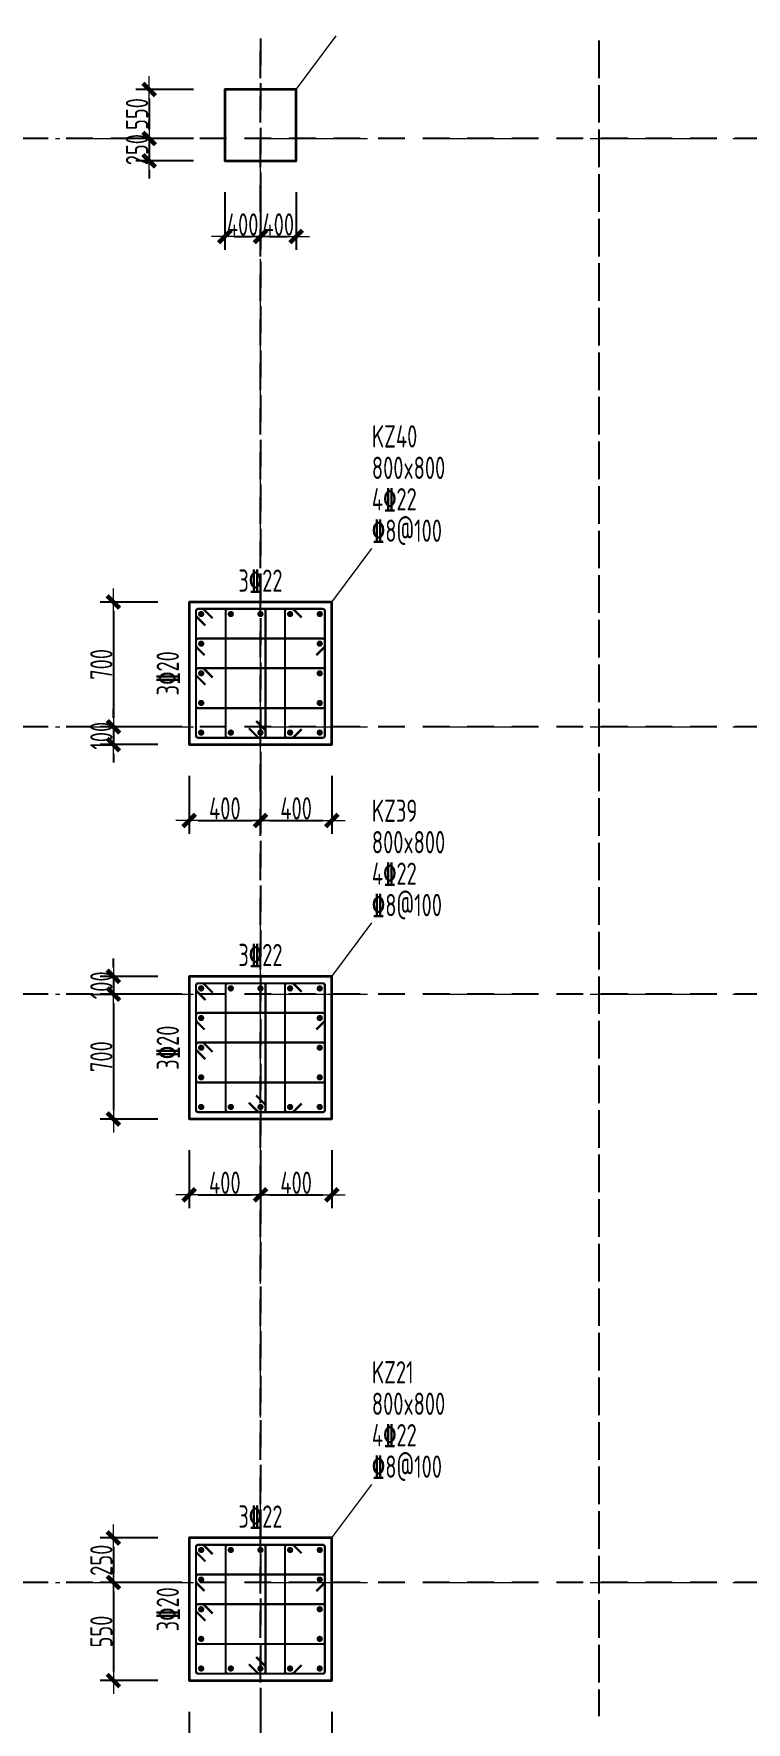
# Model space of a CAD drawing. Header units: millimetres. Extents: x 539196 to 807275, y 431843 to 1156631.
# Drawn here: x 632325 to 640317, y 571892 to 590834 of the extents above; entities that cross this region are included whole.
import ezdxf
from ezdxf.enums import TextEntityAlignment as Align

# ---------------------------------------------------------------- set-up
doc = ezdxf.new("R2010")
doc.units = ezdxf.units.MM
doc.header["$MEASUREMENT"] = 0
for name, pattern in [('DOTE', [2.42, 2, -0.2, 0.02, -0.2]), ('点划线', [1850, 1200, -300, 50, -300]), ('虚线', [500, 300, -200])]:
    doc.linetypes.add(name, pattern=pattern)
doc.layers.add('DOTE', color=1, linetype='DOTE')
for name, color, linetype, lineweight in [('柱原位标注', 7, 'Continuous', 18), ('柱尺寸标注', 3, 'Continuous', 18), ('柱标注引线', 2, 'Continuous', 18), ('柱箍筋', 1, 'Continuous', 25), ('柱纵筋', 1, 'Continuous', 70), ('柱集中标注', 2, 'Continuous', 18), ('砼柱', 2, 'Continuous', 35), ('网格', 9, '点划线', 18), ('轴线标注', 3, 'Continuous', 18)]:
    doc.layers.add(name, color=color, linetype=linetype, lineweight=lineweight)
doc.styles.add('样式 1', font='yjkeng.shx', dxfattribs={"width": 0.7, "bigfont": 'yjkchn.shx'})
doc.dimstyles.new('盈建科结构', dxfattribs={"dimscale": 100, "dimtxt": 2.5, "dimasz": 1, "dimexe": 1.5, "dimexo": 0.625, "dimgap": 0.1, "dimtad": 1, "dimdec": 0, "dimrnd": 1, "dimzin": 0, "dimdsep": 46, "dimtxsty": '样式 1', "dimblk": '_yjkbk', "dimblk1": 'ARCHTICK', "dimblk2": 'ARCHTICK', "dimcen": 0.09, "dimadec": 0, "dimazin": 0, "dimtfac": 1, "dimtdec": 4, "dimtix": 1, "dimtmove": 2, "dimatfit": 3, "dimfxl": 0, "dimtolj": 1, "dimtzin": 0, "dimarcsym": 0})

# ---------------------------------------------------------------- blocks, each defined once
blk = doc.blocks.new('_yjkbk')
blk.add_line((-1, 0), (1.5, 0))
blk.add_lwpolyline([(-0.7, -0.7, 0.5, 0.5, 0), (0.7, 0.7, 0.5, 0.5, 0)], format="xyseb")
blk = doc.blocks.new('*D1948')
at = {"layer": 'Defpoints', "color": 0}
for p in [(634068, 572359), (634868, 572359), (634868, 571509)]:
    blk.add_point(p, dxfattribs=at)
at = {"layer": '柱尺寸标注', "color": 0, "lineweight": -2}
for p, q in [((634068, 572009), (634068, 571359)), ((634868, 572009), (634868, 571359)), ((634168, 571509), (634768, 571509))]:
    blk.add_line(p, q, dxfattribs=at)
at = {"layer": '柱尺寸标注', "color": 0, "lineweight": -2, "xscale": 100, "yscale": 100, "zscale": 100, "rotation": 180}
blk.add_blockref('_yjkbk', (634068, 571509), dxfattribs=at)
at = {"layer": '柱尺寸标注', "color": 0, "lineweight": -2, "xscale": 100, "yscale": 100, "zscale": 100}
blk.add_blockref('_yjkbk', (634868, 571509), dxfattribs=at)
at = {"layer": '柱尺寸标注', "color": 0, "insert": (634468, 571644), "char_height": 250, "attachment_point": 5, "style": '样式 1'}
blk.add_mtext('\\A1;400', dxfattribs=at)
blk = doc.blocks.new('_ARCHTICK')
at = {"color": 0, "linetype": 'ByBlock', "const_width": 0.15}
blk.add_lwpolyline([(-0.5, -0.5), (0.5, 0.5)], dxfattribs=at)
blk = doc.blocks.new('*D1949')
at = {"layer": 'Defpoints', "color": 0}
for p in [(634868, 572359), (635668, 572359), (635668, 571509)]:
    blk.add_point(p, dxfattribs=at)
at = {"layer": '柱尺寸标注', "color": 0, "lineweight": -2}
for p, q in [((634868, 572009), (634868, 571359)), ((635668, 572009), (635668, 571359)), ((634968, 571509), (635568, 571509))]:
    blk.add_line(p, q, dxfattribs=at)
at = {"layer": '柱尺寸标注', "color": 0, "lineweight": -2, "xscale": 100, "yscale": 100, "zscale": 100, "rotation": 180}
blk.add_blockref('_yjkbk', (634868, 571509), dxfattribs=at)
at = {"layer": '柱尺寸标注', "color": 0, "lineweight": -2, "xscale": 100, "yscale": 100, "zscale": 100}
blk.add_blockref('_yjkbk', (635668, 571509), dxfattribs=at)
at = {"layer": '柱尺寸标注', "color": 0, "insert": (635268, 571644), "char_height": 250, "attachment_point": 5, "style": '样式 1'}
blk.add_mtext('\\A1;400', dxfattribs=at)
blk = doc.blocks.new('*D1950')
at = {"layer": 'Defpoints', "color": 0}
for p in [(634068, 573959), (633218, 573459), (634068, 573459)]:
    blk.add_point(p, dxfattribs=at)
at = {"layer": '柱尺寸标注', "color": 0, "lineweight": -2}
for p, q in [((633718, 573959), (633068, 573959)), ((633218, 573859), (633218, 573559)), ((633718, 573459), (633068, 573459))]:
    blk.add_line(p, q, dxfattribs=at)
at = {"layer": '柱尺寸标注', "color": 0, "lineweight": -2, "xscale": 100, "yscale": 100, "zscale": 100}
for p, rotation in [((633218, 573959), 90), ((633218, 573459), 270)]:
    blk.add_blockref('_yjkbk', p, dxfattribs=dict(at, rotation=rotation))
at = {"layer": '柱尺寸标注', "color": 0, "insert": (633083, 573709), "char_height": 250, "attachment_point": 5, "rotation": 90, "style": '样式 1'}
blk.add_mtext('\\A1;250', dxfattribs=at)
blk = doc.blocks.new('*D1951')
at = {"layer": 'Defpoints', "color": 0}
for p in [(634068, 573459), (633218, 572359), (634068, 572359)]:
    blk.add_point(p, dxfattribs=at)
at = {"layer": '柱尺寸标注', "color": 0, "lineweight": -2}
for p, q in [((633718, 573459), (633068, 573459)), ((633218, 573359), (633218, 572459)), ((633718, 572359), (633068, 572359))]:
    blk.add_line(p, q, dxfattribs=at)
at = {"layer": '柱尺寸标注', "color": 0, "lineweight": -2, "xscale": 100, "yscale": 100, "zscale": 100}
for p, rotation in [((633218, 573459), 90), ((633218, 572359), 270)]:
    blk.add_blockref('_yjkbk', p, dxfattribs=dict(at, rotation=rotation))
at = {"layer": '柱尺寸标注', "color": 0, "insert": (633083, 572909), "char_height": 250, "attachment_point": 5, "rotation": 90, "style": '样式 1'}
blk.add_mtext('\\A1;550', dxfattribs=at)
blk = doc.blocks.new('*D1952')
at = {"layer": 'Defpoints', "color": 0}
for p in [(634068, 578659), (634868, 578659), (634868, 577809)]:
    blk.add_point(p, dxfattribs=at)
at = {"layer": '柱尺寸标注', "color": 0, "lineweight": -2}
for p, q in [((634068, 578309), (634068, 577659)), ((634868, 578309), (634868, 577659)), ((634168, 577809), (634768, 577809))]:
    blk.add_line(p, q, dxfattribs=at)
at = {"layer": '柱尺寸标注', "color": 0, "lineweight": -2, "xscale": 100, "yscale": 100, "zscale": 100, "rotation": 180}
blk.add_blockref('_yjkbk', (634068, 577809), dxfattribs=at)
at = {"layer": '柱尺寸标注', "color": 0, "lineweight": -2, "xscale": 100, "yscale": 100, "zscale": 100}
blk.add_blockref('_yjkbk', (634868, 577809), dxfattribs=at)
at = {"layer": '柱尺寸标注', "color": 0, "insert": (634468, 577944), "char_height": 250, "attachment_point": 5, "style": '样式 1'}
blk.add_mtext('\\A1;400', dxfattribs=at)
blk = doc.blocks.new('*D1953')
at = {"layer": 'Defpoints', "color": 0}
for p in [(634868, 578659), (635668, 578659), (635668, 577809)]:
    blk.add_point(p, dxfattribs=at)
at = {"layer": '柱尺寸标注', "color": 0, "lineweight": -2}
for p, q in [((634868, 578309), (634868, 577659)), ((635668, 578309), (635668, 577659)), ((634968, 577809), (635568, 577809))]:
    blk.add_line(p, q, dxfattribs=at)
at = {"layer": '柱尺寸标注', "color": 0, "lineweight": -2, "xscale": 100, "yscale": 100, "zscale": 100, "rotation": 180}
blk.add_blockref('_yjkbk', (634868, 577809), dxfattribs=at)
at = {"layer": '柱尺寸标注', "color": 0, "lineweight": -2, "xscale": 100, "yscale": 100, "zscale": 100}
blk.add_blockref('_yjkbk', (635668, 577809), dxfattribs=at)
at = {"layer": '柱尺寸标注', "color": 0, "insert": (635268, 577944), "char_height": 250, "attachment_point": 5, "style": '样式 1'}
blk.add_mtext('\\A1;400', dxfattribs=at)
blk = doc.blocks.new('*D1954')
at = {"layer": 'Defpoints', "color": 0}
for p in [(634068, 580259), (633218, 580059), (634068, 580059)]:
    blk.add_point(p, dxfattribs=at)
at = {"layer": '柱尺寸标注', "color": 0, "lineweight": -2}
for p, q in [((633218, 580359), (633218, 580459)), ((633718, 580259), (633068, 580259)), ((633218, 580259), (633218, 580059)), ((633718, 580059), (633068, 580059)), ((633218, 579959), (633218, 579859))]:
    blk.add_line(p, q, dxfattribs=at)
at = {"layer": '柱尺寸标注', "color": 0, "lineweight": -2, "xscale": 100, "yscale": 100, "zscale": 100}
for p, rotation in [((633218, 580259), 270), ((633218, 580059), 90)]:
    blk.add_blockref('_yjkbk', p, dxfattribs=dict(at, rotation=rotation))
at = {"layer": '柱尺寸标注', "color": 0, "insert": (633083, 580159), "char_height": 250, "attachment_point": 5, "rotation": 90, "style": '样式 1'}
blk.add_mtext('\\A1;100', dxfattribs=at)
blk = doc.blocks.new('*D1955')
at = {"layer": 'Defpoints', "color": 0}
for p in [(634068, 580059), (633218, 578659), (634068, 578659)]:
    blk.add_point(p, dxfattribs=at)
at = {"layer": '柱尺寸标注', "color": 0, "lineweight": -2}
for p, q in [((633718, 580059), (633068, 580059)), ((633218, 579959), (633218, 578759)), ((633718, 578659), (633068, 578659))]:
    blk.add_line(p, q, dxfattribs=at)
at = {"layer": '柱尺寸标注', "color": 0, "lineweight": -2, "xscale": 100, "yscale": 100, "zscale": 100}
for p, rotation in [((633218, 580059), 90), ((633218, 578659), 270)]:
    blk.add_blockref('_yjkbk', p, dxfattribs=dict(at, rotation=rotation))
at = {"layer": '柱尺寸标注', "color": 0, "insert": (633083, 579359), "char_height": 250, "attachment_point": 5, "rotation": 90, "style": '样式 1'}
blk.add_mtext('\\A1;700', dxfattribs=at)
blk = doc.blocks.new('*D1956')
at = {"layer": 'Defpoints', "color": 0}
for p in [(634068, 582859), (634868, 582859), (634868, 582009)]:
    blk.add_point(p, dxfattribs=at)
at = {"layer": '柱尺寸标注', "color": 0, "lineweight": -2}
for p, q in [((634068, 582509), (634068, 581859)), ((634868, 582509), (634868, 581859)), ((634168, 582009), (634768, 582009))]:
    blk.add_line(p, q, dxfattribs=at)
at = {"layer": '柱尺寸标注', "color": 0, "lineweight": -2, "xscale": 100, "yscale": 100, "zscale": 100, "rotation": 180}
blk.add_blockref('_yjkbk', (634068, 582009), dxfattribs=at)
at = {"layer": '柱尺寸标注', "color": 0, "lineweight": -2, "xscale": 100, "yscale": 100, "zscale": 100}
blk.add_blockref('_yjkbk', (634868, 582009), dxfattribs=at)
at = {"layer": '柱尺寸标注', "color": 0, "insert": (634468, 582144), "char_height": 250, "attachment_point": 5, "style": '样式 1'}
blk.add_mtext('\\A1;400', dxfattribs=at)
blk = doc.blocks.new('*D1957')
at = {"layer": 'Defpoints', "color": 0}
for p in [(634868, 582859), (635668, 582859), (635668, 582009)]:
    blk.add_point(p, dxfattribs=at)
at = {"layer": '柱尺寸标注', "color": 0, "lineweight": -2}
for p, q in [((634868, 582509), (634868, 581859)), ((635668, 582509), (635668, 581859)), ((634968, 582009), (635568, 582009))]:
    blk.add_line(p, q, dxfattribs=at)
at = {"layer": '柱尺寸标注', "color": 0, "lineweight": -2, "xscale": 100, "yscale": 100, "zscale": 100, "rotation": 180}
blk.add_blockref('_yjkbk', (634868, 582009), dxfattribs=at)
at = {"layer": '柱尺寸标注', "color": 0, "lineweight": -2, "xscale": 100, "yscale": 100, "zscale": 100}
blk.add_blockref('_yjkbk', (635668, 582009), dxfattribs=at)
at = {"layer": '柱尺寸标注', "color": 0, "insert": (635268, 582144), "char_height": 250, "attachment_point": 5, "style": '样式 1'}
blk.add_mtext('\\A1;400', dxfattribs=at)
blk = doc.blocks.new('*D1958')
at = {"layer": 'Defpoints', "color": 0}
for p in [(634068, 584459), (633218, 583059), (634068, 583059)]:
    blk.add_point(p, dxfattribs=at)
at = {"layer": '柱尺寸标注', "color": 0, "lineweight": -2}
for p, q in [((633718, 584459), (633068, 584459)), ((633218, 584359), (633218, 583159)), ((633718, 583059), (633068, 583059))]:
    blk.add_line(p, q, dxfattribs=at)
at = {"layer": '柱尺寸标注', "color": 0, "lineweight": -2, "xscale": 100, "yscale": 100, "zscale": 100}
for p, rotation in [((633218, 584459), 90), ((633218, 583059), 270)]:
    blk.add_blockref('_yjkbk', p, dxfattribs=dict(at, rotation=rotation))
at = {"layer": '柱尺寸标注', "color": 0, "insert": (633083, 583759), "char_height": 250, "attachment_point": 5, "rotation": 90, "style": '样式 1'}
blk.add_mtext('\\A1;700', dxfattribs=at)
blk = doc.blocks.new('*D1959')
at = {"layer": 'Defpoints', "color": 0}
for p in [(634068, 583059), (633218, 582859), (634068, 582859)]:
    blk.add_point(p, dxfattribs=at)
at = {"layer": '柱尺寸标注', "color": 0, "lineweight": -2}
for p, q in [((633218, 583159), (633218, 583259)), ((633718, 583059), (633068, 583059)), ((633218, 583059), (633218, 582859)), ((633718, 582859), (633068, 582859)), ((633218, 582759), (633218, 582659))]:
    blk.add_line(p, q, dxfattribs=at)
at = {"layer": '柱尺寸标注', "color": 0, "lineweight": -2, "xscale": 100, "yscale": 100, "zscale": 100}
for p, rotation in [((633218, 583059), 270), ((633218, 582859), 90)]:
    blk.add_blockref('_yjkbk', p, dxfattribs=dict(at, rotation=rotation))
at = {"layer": '柱尺寸标注', "color": 0, "insert": (633083, 582959), "char_height": 250, "attachment_point": 5, "rotation": 90, "style": '样式 1'}
blk.add_mtext('\\A1;100', dxfattribs=at)
blk = doc.blocks.new('*D1960')
at = {"layer": 'Defpoints', "color": 0}
for p in [(634468, 589409), (634868, 589409), (634868, 588559)]:
    blk.add_point(p, dxfattribs=at)
at = {"layer": '柱尺寸标注', "color": 0, "lineweight": -2}
for p, q in [((634468, 589059), (634468, 588409)), ((634868, 589059), (634868, 588409)), ((634568, 588559), (634768, 588559))]:
    blk.add_line(p, q, dxfattribs=at)
at = {"layer": '柱尺寸标注', "color": 0, "lineweight": -2, "xscale": 100, "yscale": 100, "zscale": 100, "rotation": 180}
blk.add_blockref('_yjkbk', (634468, 588559), dxfattribs=at)
at = {"layer": '柱尺寸标注', "color": 0, "lineweight": -2, "xscale": 100, "yscale": 100, "zscale": 100}
blk.add_blockref('_yjkbk', (634868, 588559), dxfattribs=at)
at = {"layer": '柱尺寸标注', "color": 0, "insert": (634668, 588694), "char_height": 250, "attachment_point": 5, "style": '样式 1'}
blk.add_mtext('\\A1;400', dxfattribs=at)
blk = doc.blocks.new('*D1961')
at = {"layer": 'Defpoints', "color": 0}
for p in [(634868, 589409), (635268, 589409), (635268, 588559)]:
    blk.add_point(p, dxfattribs=at)
at = {"layer": '柱尺寸标注', "color": 0, "lineweight": -2}
for p, q in [((634868, 589059), (634868, 588409)), ((635268, 589059), (635268, 588409)), ((634968, 588559), (635168, 588559))]:
    blk.add_line(p, q, dxfattribs=at)
at = {"layer": '柱尺寸标注', "color": 0, "lineweight": -2, "xscale": 100, "yscale": 100, "zscale": 100, "rotation": 180}
blk.add_blockref('_yjkbk', (634868, 588559), dxfattribs=at)
at = {"layer": '柱尺寸标注', "color": 0, "lineweight": -2, "xscale": 100, "yscale": 100, "zscale": 100}
blk.add_blockref('_yjkbk', (635268, 588559), dxfattribs=at)
at = {"layer": '柱尺寸标注', "color": 0, "insert": (635068, 588694), "char_height": 250, "attachment_point": 5, "style": '样式 1'}
blk.add_mtext('\\A1;400', dxfattribs=at)
blk = doc.blocks.new('*D1962')
at = {"layer": 'Defpoints', "color": 0}
for p in [(634468, 590209), (633618, 589659), (634468, 589659)]:
    blk.add_point(p, dxfattribs=at)
at = {"layer": '柱尺寸标注', "color": 0, "lineweight": -2}
for p, q in [((634118, 590209), (633468, 590209)), ((633618, 590109), (633618, 589759)), ((634118, 589659), (633468, 589659))]:
    blk.add_line(p, q, dxfattribs=at)
at = {"layer": '柱尺寸标注', "color": 0, "lineweight": -2, "xscale": 100, "yscale": 100, "zscale": 100}
for p, rotation in [((633618, 590209), 90), ((633618, 589659), 270)]:
    blk.add_blockref('_yjkbk', p, dxfattribs=dict(at, rotation=rotation))
at = {"layer": '柱尺寸标注', "color": 0, "insert": (633483, 589934), "char_height": 250, "attachment_point": 5, "rotation": 90, "style": '样式 1'}
blk.add_mtext('\\A1;550', dxfattribs=at)
blk = doc.blocks.new('*D1963')
at = {"layer": 'Defpoints', "color": 0}
for p in [(634468, 589659), (633618, 589409), (634468, 589409)]:
    blk.add_point(p, dxfattribs=at)
at = {"layer": '柱尺寸标注', "color": 0, "lineweight": -2}
for p, q in [((633618, 589759), (633618, 589859)), ((634118, 589659), (633468, 589659)), ((633618, 589659), (633618, 589409)), ((634118, 589409), (633468, 589409)), ((633618, 589309), (633618, 589209))]:
    blk.add_line(p, q, dxfattribs=at)
at = {"layer": '柱尺寸标注', "color": 0, "lineweight": -2, "xscale": 100, "yscale": 100, "zscale": 100}
for p, rotation in [((633618, 589659), 270), ((633618, 589409), 90)]:
    blk.add_blockref('_yjkbk', p, dxfattribs=dict(at, rotation=rotation))
at = {"layer": '柱尺寸标注', "color": 0, "insert": (633483, 589534), "char_height": 250, "attachment_point": 5, "rotation": 90, "style": '样式 1'}
blk.add_mtext('\\A1;250', dxfattribs=at)
blk = doc.blocks.new('*D2127')
at = {"layer": 'Defpoints', "color": 0}
for p in [(634868, 592659), (631068, 589659), (634868, 589659)]:
    blk.add_point(p, dxfattribs=at)
at = {"layer": '轴线标注', "color": 0, "lineweight": -2}
for p, q in [((631068, 591859), (631068, 592809)), ((634868, 591859), (634868, 592809)), ((631168, 592659), (634768, 592659))]:
    blk.add_line(p, q, dxfattribs=at)
at = {"layer": '轴线标注', "color": 0, "lineweight": -2, "xscale": 100, "yscale": 100, "zscale": 100, "rotation": 180}
blk.add_blockref('_yjkbk', (631068, 592659), dxfattribs=at)
at = {"layer": '轴线标注', "color": 0, "lineweight": -2, "xscale": 100, "yscale": 100, "zscale": 100}
blk.add_blockref('_yjkbk', (634868, 592659), dxfattribs=at)
at = {"layer": '轴线标注', "color": 0, "insert": (632968, 592794), "char_height": 250, "attachment_point": 5, "style": '样式 1'}
blk.add_mtext('\\A1;3800', dxfattribs=at)
blk = doc.blocks.new('*D2129')
at = {"layer": 'Defpoints', "color": 0}
for p in [(638668, 592659), (634868, 589659), (638668, 589659)]:
    blk.add_point(p, dxfattribs=at)
at = {"layer": '轴线标注', "color": 0, "lineweight": -2}
for p, q in [((634868, 591859), (634868, 592809)), ((638668, 591859), (638668, 592809)), ((634968, 592659), (638568, 592659))]:
    blk.add_line(p, q, dxfattribs=at)
at = {"layer": '轴线标注', "color": 0, "lineweight": -2, "xscale": 100, "yscale": 100, "zscale": 100, "rotation": 180}
blk.add_blockref('_yjkbk', (634868, 592659), dxfattribs=at)
at = {"layer": '轴线标注', "color": 0, "lineweight": -2, "xscale": 100, "yscale": 100, "zscale": 100}
blk.add_blockref('_yjkbk', (638668, 592659), dxfattribs=at)
at = {"layer": '轴线标注', "color": 0, "insert": (636768, 592794), "char_height": 250, "attachment_point": 5, "style": '样式 1'}
blk.add_mtext('\\A1;3800', dxfattribs=at)
blk = doc.blocks.new('*D2131')
at = {"layer": 'Defpoints', "color": 0}
for p in [(642468, 592659), (638668, 589659), (642468, 589659)]:
    blk.add_point(p, dxfattribs=at)
at = {"layer": '轴线标注', "color": 0, "lineweight": -2}
for p, q in [((638668, 591859), (638668, 592809)), ((642468, 591859), (642468, 592809)), ((638768, 592659), (642368, 592659))]:
    blk.add_line(p, q, dxfattribs=at)
at = {"layer": '轴线标注', "color": 0, "lineweight": -2, "xscale": 100, "yscale": 100, "zscale": 100, "rotation": 180}
blk.add_blockref('_yjkbk', (638668, 592659), dxfattribs=at)
at = {"layer": '轴线标注', "color": 0, "lineweight": -2, "xscale": 100, "yscale": 100, "zscale": 100}
blk.add_blockref('_yjkbk', (642468, 592659), dxfattribs=at)
at = {"layer": '轴线标注', "color": 0, "insert": (640568, 592794), "char_height": 250, "attachment_point": 5, "style": '样式 1'}
blk.add_mtext('\\A1;3800', dxfattribs=at)
blk = doc.blocks.new('jzzw')
at = {"layer": 'DOTE', "color": 1, "linetype": '虚线'}
for p, q in [((936386, 872027), (936386, 890469)), ((936386, 890469), (936386, 834829)), ((940186, 852149), (940186, 890469)), ((940186, 872027), (940186, 890469)), ((952506, 889349), (912186, 889349)), ((952506, 889349), (912186, 889349)), ((952506, 889349), (912186, 889349)), ((952506, 889349), (912186, 889349)), ((952506, 882749), (911886, 882749)), ((952506, 879749), (911886, 879749)), ((952506, 873149), (912186, 873149))]:
    blk.add_line(p, q, dxfattribs=at)

msp = doc.modelspace()

# ---------------------------------------------------------------- linework, layer by layer
at = {"layer": '柱标注引线'}
for p, q in [((635267.6, 590209.2), (635717.6, 590809.2)), ((635667.6, 584459.2), (636117.6, 585059.2)), ((635667.6, 580259.2), (636117.6, 580859.2)), ((635667.6, 573959.2), (636117.6, 574559.2))]:
    msp.add_line(p, q, dxfattribs=at)
at = {"layer": '柱箍筋', "const_width": 25}
for points in [[(634331.6, 584276.5), (634233.4, 584374.8, 0.1989124), (634216.6, 584381.7), (634168.8, 584381.7, 0.4142136), (634145.1, 584358), (634145.1, 582960.5, 0.4142136), (634168.8, 582936.7), (635566.3, 582936.7, 0.4142136), (635590.1, 582960.5), (635590.1, 584358, 0.4142136), (635566.3, 584381.7), (634168.8, 584381.7, 0.4142136), (634145.1, 584358), (634145.1, 584310.2, 0.1989124), (634152, 584293.5), (634250.3, 584195.2)], [(634738.5, 583042), (634836.8, 582943.7, 0.1989124), (634853.6, 582936.7), (634901.3, 582936.7, 0.4142136), (634925.1, 582960.5), (634925.1, 584358, 0.4142136), (634901.3, 584381.7), (634501.3, 584381.7, 0.4142136), (634477.6, 584358), (634477.6, 582960.5, 0.4142136), (634501.3, 582936.7), (634901.3, 582936.7, 0.4142136), (634925.1, 582960.5), (634925.1, 583008.2, 0.1989124), (634918.1, 583025), (634819.9, 583123.3)], [(635329.1, 583032.1), (635240.7, 582943.7, -0.131362), (635214.1, 582936.7), (635166.3, 582936.7, -0.4142136), (635142.6, 582960.5), (635142.6, 584358, -0.4142136), (635166.3, 584381.7), (635214.1, 584381.7, -0.131362), (635240.7, 584374.8), (635329.1, 584286.4)], [(634240.4, 583862.7), (634152, 583951.1, -0.131362), (634145.1, 583977.7), (634145.1, 584025.5, -0.4142136), (634168.8, 584049.2), (635566.3, 584049.2, -0.4142136), (635590.1, 584025.5), (635590.1, 583977.7, -0.131362), (635583.1, 583951.1), (635494.7, 583862.7)], [(634250.3, 583530.2), (634152, 583628.5, -0.1989124), (634145.1, 583645.2), (634145.1, 583693, -0.4142136), (634168.8, 583716.7), (635566.3, 583716.7, -0.4142136), (635590.1, 583693), (635590.1, 583293, -0.4142136), (635566.3, 583269.2), (634168.8, 583269.2, -0.4142136), (634145.1, 583293), (634145.1, 583693, -0.4142136), (634168.8, 583716.7), (634216.6, 583716.7, -0.1989124), (634233.4, 583709.8), (634331.6, 583611.5)], [(634331.6, 580076.5), (634233.4, 580174.8, 0.1989124), (634216.6, 580181.7), (634168.8, 580181.7, 0.4142136), (634145.1, 580158), (634145.1, 578760.5, 0.4142136), (634168.8, 578736.7), (635566.3, 578736.7, 0.4142136), (635590.1, 578760.5), (635590.1, 580158, 0.4142136), (635566.3, 580181.7), (634168.8, 580181.7, 0.4142136), (634145.1, 580158), (634145.1, 580110.2, 0.1989124), (634152, 580093.5), (634250.3, 579995.2)], [(634738.5, 578842), (634836.8, 578743.7, 0.1989124), (634853.6, 578736.7), (634901.3, 578736.7, 0.4142136), (634925.1, 578760.5), (634925.1, 580158, 0.4142136), (634901.3, 580181.7), (634501.3, 580181.7, 0.4142136), (634477.6, 580158), (634477.6, 578760.5, 0.4142136), (634501.3, 578736.7), (634901.3, 578736.7, 0.4142136), (634925.1, 578760.5), (634925.1, 578808.2, 0.1989124), (634918.1, 578825), (634819.9, 578923.3)], [(635329.1, 578832.1), (635240.7, 578743.7, -0.131362), (635214.1, 578736.7), (635166.3, 578736.7, -0.4142136), (635142.6, 578760.5), (635142.6, 580158, -0.4142136), (635166.3, 580181.7), (635214.1, 580181.7, -0.131362), (635240.7, 580174.8), (635329.1, 580086.4)], [(634240.4, 579662.7), (634152, 579751.1, -0.131362), (634145.1, 579777.7), (634145.1, 579825.5, -0.4142136), (634168.8, 579849.2), (635566.3, 579849.2, -0.4142136), (635590.1, 579825.5), (635590.1, 579777.7, -0.131362), (635583.1, 579751.1), (635494.7, 579662.7)], [(634250.3, 579330.2), (634152, 579428.5, -0.1989124), (634145.1, 579445.2), (634145.1, 579493, -0.4142136), (634168.8, 579516.7), (635566.3, 579516.7, -0.4142136), (635590.1, 579493), (635590.1, 579093, -0.4142136), (635566.3, 579069.2), (634168.8, 579069.2, -0.4142136), (634145.1, 579093), (634145.1, 579493, -0.4142136), (634168.8, 579516.7), (634216.6, 579516.7, -0.1989124), (634233.4, 579509.8), (634331.6, 579411.5)], [(634331.6, 573776.5), (634233.4, 573874.8, 0.1989124), (634216.6, 573881.7), (634168.8, 573881.7, 0.4142136), (634145.1, 573858), (634145.1, 572460.5, 0.4142136), (634168.8, 572436.7), (635566.3, 572436.7, 0.4142136), (635590.1, 572460.5), (635590.1, 573858, 0.4142136), (635566.3, 573881.7), (634168.8, 573881.7, 0.4142136), (634145.1, 573858), (634145.1, 573810.2, 0.1989124), (634152, 573793.5), (634250.3, 573695.2)], [(634738.5, 572542), (634836.8, 572443.7, 0.1989124), (634853.6, 572436.7), (634901.3, 572436.7, 0.4142136), (634925.1, 572460.5), (634925.1, 573858, 0.4142136), (634901.3, 573881.7), (634501.3, 573881.7, 0.4142136), (634477.6, 573858), (634477.6, 572460.5, 0.4142136), (634501.3, 572436.7), (634901.3, 572436.7, 0.4142136), (634925.1, 572460.5), (634925.1, 572508.2, 0.1989124), (634918.1, 572525), (634819.9, 572623.3)], [(635329.1, 572532.1), (635240.7, 572443.7, -0.131362), (635214.1, 572436.7), (635166.3, 572436.7, -0.4142136), (635142.6, 572460.5), (635142.6, 573858, -0.4142136), (635166.3, 573881.7), (635214.1, 573881.7, -0.131362), (635240.7, 573874.8), (635329.1, 573786.4)], [(634240.4, 573362.7), (634152, 573451.1, -0.131362), (634145.1, 573477.7), (634145.1, 573525.5, -0.4142136), (634168.8, 573549.2), (635566.3, 573549.2, -0.4142136), (635590.1, 573525.5), (635590.1, 573477.7, -0.131362), (635583.1, 573451.1), (635494.7, 573362.7)], [(634250.3, 573030.2), (634152, 573128.5, -0.1989124), (634145.1, 573145.2), (634145.1, 573193, -0.4142136), (634168.8, 573216.7), (635566.3, 573216.7, -0.4142136), (635590.1, 573193), (635590.1, 572793, -0.4142136), (635566.3, 572769.2), (634168.8, 572769.2, -0.4142136), (634145.1, 572793), (634145.1, 573193, -0.4142136), (634168.8, 573216.7), (634216.6, 573216.7, -0.1989124), (634233.4, 573209.8), (634331.6, 573111.5)]]:
    msp.add_lwpolyline(points, format="xyb", dxfattribs=at)
at = {"layer": '柱纵筋', "const_width": 35}
for points in [[(634220.1, 584324.2, 1), (634185.1, 584324.2, 1)], [(634552.6, 584324.2, 1), (634517.6, 584324.2, 1)], [(634885.1, 584324.2, 1), (634850.1, 584324.2, 1)], [(635217.6, 584324.2, 1), (635182.6, 584324.2, 1)], [(635550.1, 584324.2, 1), (635515.1, 584324.2, 1)], [(634220.1, 583991.7, 1), (634185.1, 583991.7, 1)], [(635550.1, 583991.7, 1), (635515.1, 583991.7, 1)], [(634220.1, 583659.2, 1), (634185.1, 583659.2, 1)], [(635550.1, 583659.2, 1), (635515.1, 583659.2, 1)], [(634220.1, 583326.7, 1), (634185.1, 583326.7, 1)], [(635550.1, 583326.7, 1), (635515.1, 583326.7, 1)], [(634220.1, 582994.2, 1), (634185.1, 582994.2, 1)], [(634552.6, 582994.2, 1), (634517.6, 582994.2, 1)], [(634885.1, 582994.2, 1), (634850.1, 582994.2, 1)], [(635217.6, 582994.2, 1), (635182.6, 582994.2, 1)], [(635550.1, 582994.2, 1), (635515.1, 582994.2, 1)], [(634220.1, 580124.2, 1), (634185.1, 580124.2, 1)], [(634552.6, 580124.2, 1), (634517.6, 580124.2, 1)], [(634885.1, 580124.2, 1), (634850.1, 580124.2, 1)], [(635217.6, 580124.2, 1), (635182.6, 580124.2, 1)], [(635550.1, 580124.2, 1), (635515.1, 580124.2, 1)], [(634220.1, 579791.7, 1), (634185.1, 579791.7, 1)], [(635550.1, 579791.7, 1), (635515.1, 579791.7, 1)], [(634220.1, 579459.2, 1), (634185.1, 579459.2, 1)], [(635550.1, 579459.2, 1), (635515.1, 579459.2, 1)], [(634220.1, 579126.7, 1), (634185.1, 579126.7, 1)], [(635550.1, 579126.7, 1), (635515.1, 579126.7, 1)], [(634220.1, 578794.2, 1), (634185.1, 578794.2, 1)], [(634552.6, 578794.2, 1), (634517.6, 578794.2, 1)], [(634885.1, 578794.2, 1), (634850.1, 578794.2, 1)], [(635217.6, 578794.2, 1), (635182.6, 578794.2, 1)], [(635550.1, 578794.2, 1), (635515.1, 578794.2, 1)], [(634220.1, 573824.2, 1), (634185.1, 573824.2, 1)], [(634552.6, 573824.2, 1), (634517.6, 573824.2, 1)], [(634885.1, 573824.2, 1), (634850.1, 573824.2, 1)], [(635217.6, 573824.2, 1), (635182.6, 573824.2, 1)], [(635550.1, 573824.2, 1), (635515.1, 573824.2, 1)], [(634220.1, 573491.7, 1), (634185.1, 573491.7, 1)], [(635550.1, 573491.7, 1), (635515.1, 573491.7, 1)], [(634220.1, 573159.2, 1), (634185.1, 573159.2, 1)], [(635550.1, 573159.2, 1), (635515.1, 573159.2, 1)], [(634220.1, 572826.7, 1), (634185.1, 572826.7, 1)], [(635550.1, 572826.7, 1), (635515.1, 572826.7, 1)], [(634220.1, 572494.2, 1), (634185.1, 572494.2, 1)], [(634552.6, 572494.2, 1), (634517.6, 572494.2, 1)], [(634885.1, 572494.2, 1), (634850.1, 572494.2, 1)], [(635217.6, 572494.2, 1), (635182.6, 572494.2, 1)], [(635550.1, 572494.2, 1), (635515.1, 572494.2, 1)]]:
    msp.add_lwpolyline(points, format="xyb", close=True, dxfattribs=at)
at = {"layer": '砼柱'}
for points in [[(635267.6, 590209.2), (634467.6, 590209.2), (634467.6, 589409.2), (635267.6, 589409.2)], [(635667.6, 584459.2), (634067.6, 584459.2), (634067.6, 582859.2), (635667.6, 582859.2)], [(635667.6, 580259.2), (634067.6, 580259.2), (634067.6, 578659.2), (635667.6, 578659.2)], [(635667.6, 573959.2), (634067.6, 573959.2), (634067.6, 572359.2), (635667.6, 572359.2)]]:
    msp.add_lwpolyline(points, close=True, dxfattribs=at)
at = {"layer": '网格'}
for p, q in [((631067.6, 589659.2), (634867.6, 589659.2)), ((634867.6, 583059.2), (634867.6, 589659.2)), ((634867.6, 589659.2), (638667.6, 589659.2)), ((638667.6, 589659.2), (642467.6, 589659.2)), ((631067.6, 583059.2), (634867.6, 583059.2)), ((634867.6, 580059.2), (634867.6, 583059.2)), ((634867.6, 583059.2), (638667.6, 583059.2)), ((638667.6, 583059.2), (642467.6, 583059.2)), ((631067.6, 580059.2), (634867.6, 580059.2)), ((634867.6, 573459.2), (634867.6, 580059.2)), ((634867.6, 580059.2), (638667.6, 580059.2)), ((638667.6, 580059.2), (642467.6, 580059.2)), ((631067.6, 573459.2), (634867.6, 573459.2)), ((634867.6, 573459.2), (638667.6, 573459.2)), ((638667.6, 573459.2), (642467.6, 573459.2))]:
    msp.add_line(p, q, dxfattribs=at)

# ---------------------------------------------------------------- block references
msp.add_blockref('jzzw', (-301518.2, -299689.7))

# ---------------------------------------------------------------- texts
at = {"layer": '柱原位标注', "linetype": 'Continuous', "style": '样式 1', "width": 0.7}
for p in [(634867.6, 584499.2), (634867.6, 580299.2), (634867.6, 573999.2)]:
    msp.add_text('3\x8422', height=250, dxfattribs=at).set_placement(p, align=Align.BOTTOM_CENTER)
for p in [(634027.6, 583659.2), (634027.6, 579459.2), (634027.6, 573159.2)]:
    msp.add_text('3\x8420', height=250, rotation=90, dxfattribs=at).set_placement(p, align=Align.BOTTOM_CENTER)
at = {"layer": '柱集中标注', "linetype": 'Continuous', "style": '样式 1', "width": 0.7}
for s, p in [('KZ40', (636117.6, 586117.5)), ('800x800', (636117.6, 585764.7)), ('4\x8422', (636117.6, 585412)), ('\x848@100', (636117.6, 585059.2)), ('KZ39', (636117.6, 581917.5)), ('800x800', (636117.6, 581564.7)), ('4\x8422', (636117.6, 581212)), ('\x848@100', (636117.6, 580859.2)), ('KZ21', (636117.6, 575617.5)), ('800x800', (636117.6, 575264.7)), ('4\x8422', (636117.6, 574912)), ('\x848@100', (636117.6, 574559.2))]:
    msp.add_text(s, height=250, dxfattribs=at).set_placement(p, align=Align.BOTTOM_LEFT)

# ---------------------------------------------------------------- dimensions: what is measured, and where the dimension line sits
at = {"layer": '柱尺寸标注'}
for p1, p2, override, picture, middle in [((634467.6, 590209.2), (634467.6, 589659.2), {"dimscale": 100, "dimtxt": 2.5, "dimasz": 1, "dimexe": 1.5, "dimexo": 3.5, "dimgap": 0.1, "dimtad": 1, "dimlfac": 1, "dimrnd": 5, "dimdle": 0, "dimfxlon": 0}, '*D1962', (633482.6, 589934.2)), ((634467.6, 589659.2), (634467.6, 589409.2), {"dimscale": 100, "dimtxt": 2.5, "dimasz": 1, "dimexe": 1.5, "dimexo": 3.5, "dimgap": 0.1, "dimtad": 1, "dimlfac": 1, "dimrnd": 5, "dimdle": 0, "dimfxlon": 0}, '*D1963', (633482.6, 589534.2)), ((634467.6, 589409.2), (634867.6, 589409.2), {"dimscale": 100, "dimtxt": 2.5, "dimasz": 1, "dimexe": 1.5, "dimexo": 3.5, "dimgap": 0.1, "dimtad": 1, "dimlfac": 1, "dimrnd": 5, "dimdle": 0, "dimfxlon": 0}, '*D1960', (634667.6, 588694.2)), ((634867.6, 589409.2), (635267.6, 589409.2), {"dimscale": 100, "dimtxt": 2.5, "dimasz": 1, "dimexe": 1.5, "dimexo": 3.5, "dimgap": 0.1, "dimtad": 1, "dimlfac": 1, "dimrnd": 5, "dimdle": 0, "dimfxlon": 0}, '*D1961', (635067.6, 588694.2)), ((634067.6, 584459.2), (634067.6, 583059.2), {"dimscale": 100, "dimtxt": 2.5, "dimasz": 1, "dimexe": 1.5, "dimexo": 3.5, "dimgap": 0.1, "dimtad": 1, "dimlfac": 0.5, "dimrnd": 5, "dimdle": 0, "dimfxlon": 0}, '*D1958', (633082.6, 583759.2)), ((634067.6, 583059.2), (634067.6, 582859.2), {"dimscale": 100, "dimtxt": 2.5, "dimasz": 1, "dimexe": 1.5, "dimexo": 3.5, "dimgap": 0.1, "dimtad": 1, "dimlfac": 0.5, "dimrnd": 5, "dimdle": 0, "dimfxlon": 0}, '*D1959', (633082.6, 582959.2)), ((634067.6, 582859.2), (634867.6, 582859.2), {"dimscale": 100, "dimtxt": 2.5, "dimasz": 1, "dimexe": 1.5, "dimexo": 3.5, "dimgap": 0.1, "dimtad": 1, "dimlfac": 0.5, "dimrnd": 5, "dimdle": 0, "dimfxlon": 0}, '*D1956', (634467.6, 582144.2)), ((634867.6, 582859.2), (635667.6, 582859.2), {"dimscale": 100, "dimtxt": 2.5, "dimasz": 1, "dimexe": 1.5, "dimexo": 3.5, "dimgap": 0.1, "dimtad": 1, "dimlfac": 0.5, "dimrnd": 5, "dimdle": 0, "dimfxlon": 0}, '*D1957', (635267.6, 582144.2)), ((634067.6, 580259.2), (634067.6, 580059.2), {"dimscale": 100, "dimtxt": 2.5, "dimasz": 1, "dimexe": 1.5, "dimexo": 3.5, "dimgap": 0.1, "dimtad": 1, "dimlfac": 0.5, "dimrnd": 5, "dimdle": 0, "dimfxlon": 0}, '*D1954', (633082.6, 580159.2)), ((634067.6, 580059.2), (634067.6, 578659.2), {"dimscale": 100, "dimtxt": 2.5, "dimasz": 1, "dimexe": 1.5, "dimexo": 3.5, "dimgap": 0.1, "dimtad": 1, "dimlfac": 0.5, "dimrnd": 5, "dimdle": 0, "dimfxlon": 0}, '*D1955', (633082.6, 579359.2)), ((634067.6, 578659.2), (634867.6, 578659.2), {"dimscale": 100, "dimtxt": 2.5, "dimasz": 1, "dimexe": 1.5, "dimexo": 3.5, "dimgap": 0.1, "dimtad": 1, "dimlfac": 0.5, "dimrnd": 5, "dimdle": 0, "dimfxlon": 0}, '*D1952', (634467.6, 577944.2)), ((634867.6, 578659.2), (635667.6, 578659.2), {"dimscale": 100, "dimtxt": 2.5, "dimasz": 1, "dimexe": 1.5, "dimexo": 3.5, "dimgap": 0.1, "dimtad": 1, "dimlfac": 0.5, "dimrnd": 5, "dimdle": 0, "dimfxlon": 0}, '*D1953', (635267.6, 577944.2)), ((634067.6, 573959.2), (634067.6, 573459.2), {"dimscale": 100, "dimtxt": 2.5, "dimasz": 1, "dimexe": 1.5, "dimexo": 3.5, "dimgap": 0.1, "dimtad": 1, "dimlfac": 0.5, "dimrnd": 5, "dimdle": 0, "dimfxlon": 0}, '*D1950', (633082.6, 573709.2)), ((634067.6, 573459.2), (634067.6, 572359.2), {"dimscale": 100, "dimtxt": 2.5, "dimasz": 1, "dimexe": 1.5, "dimexo": 3.5, "dimgap": 0.1, "dimtad": 1, "dimlfac": 0.5, "dimrnd": 5, "dimdle": 0, "dimfxlon": 0}, '*D1951', (633082.6, 572909.2)), ((634067.6, 572359.2), (634867.6, 572359.2), {"dimscale": 100, "dimtxt": 2.5, "dimasz": 1, "dimexe": 1.5, "dimexo": 3.5, "dimgap": 0.1, "dimtad": 1, "dimlfac": 0.5, "dimrnd": 5, "dimdle": 0, "dimfxlon": 0}, '*D1948', (634467.6, 571644.2)), ((634867.6, 572359.2), (635667.6, 572359.2), {"dimscale": 100, "dimtxt": 2.5, "dimasz": 1, "dimexe": 1.5, "dimexo": 3.5, "dimgap": 0.1, "dimtad": 1, "dimlfac": 0.5, "dimrnd": 5, "dimdle": 0, "dimfxlon": 0}, '*D1949', (635267.6, 571644.2))]:
    dim = msp.add_aligned_dim(p1=p1, p2=p2, distance=-850, dimstyle='盈建科结构', override=override, dxfattribs=at)
    dim.commit()
    dim.dimension.update_dxf_attribs({"geometry": picture, "text_midpoint": middle})
at = {"layer": '轴线标注'}
for p1, p2, picture, middle in [((631067.6, 589659.2), (634867.6, 589659.2), '*D2127', (632967.6, 592794.2)), ((634867.6, 589659.2), (638667.6, 589659.2), '*D2129', (636767.6, 592794.2)), ((638667.6, 589659.2), (642467.6, 589659.2), '*D2131', (640567.6, 592794.2))]:
    dim = msp.add_aligned_dim(p1=p1, p2=p2, distance=3000, dimstyle='盈建科结构', override={"dimscale": 100, "dimtxt": 2.5, "dimasz": 1, "dimexe": 1.5, "dimexo": 22, "dimgap": 0.1, "dimtad": 1, "dimlfac": 1, "dimrnd": 5, "dimdle": 0, "dimfxlon": 0}, dxfattribs=at)
    dim.commit()
    dim.dimension.update_dxf_attribs({"geometry": picture, "text_midpoint": middle})

doc.saveas('drawing.dxf')
